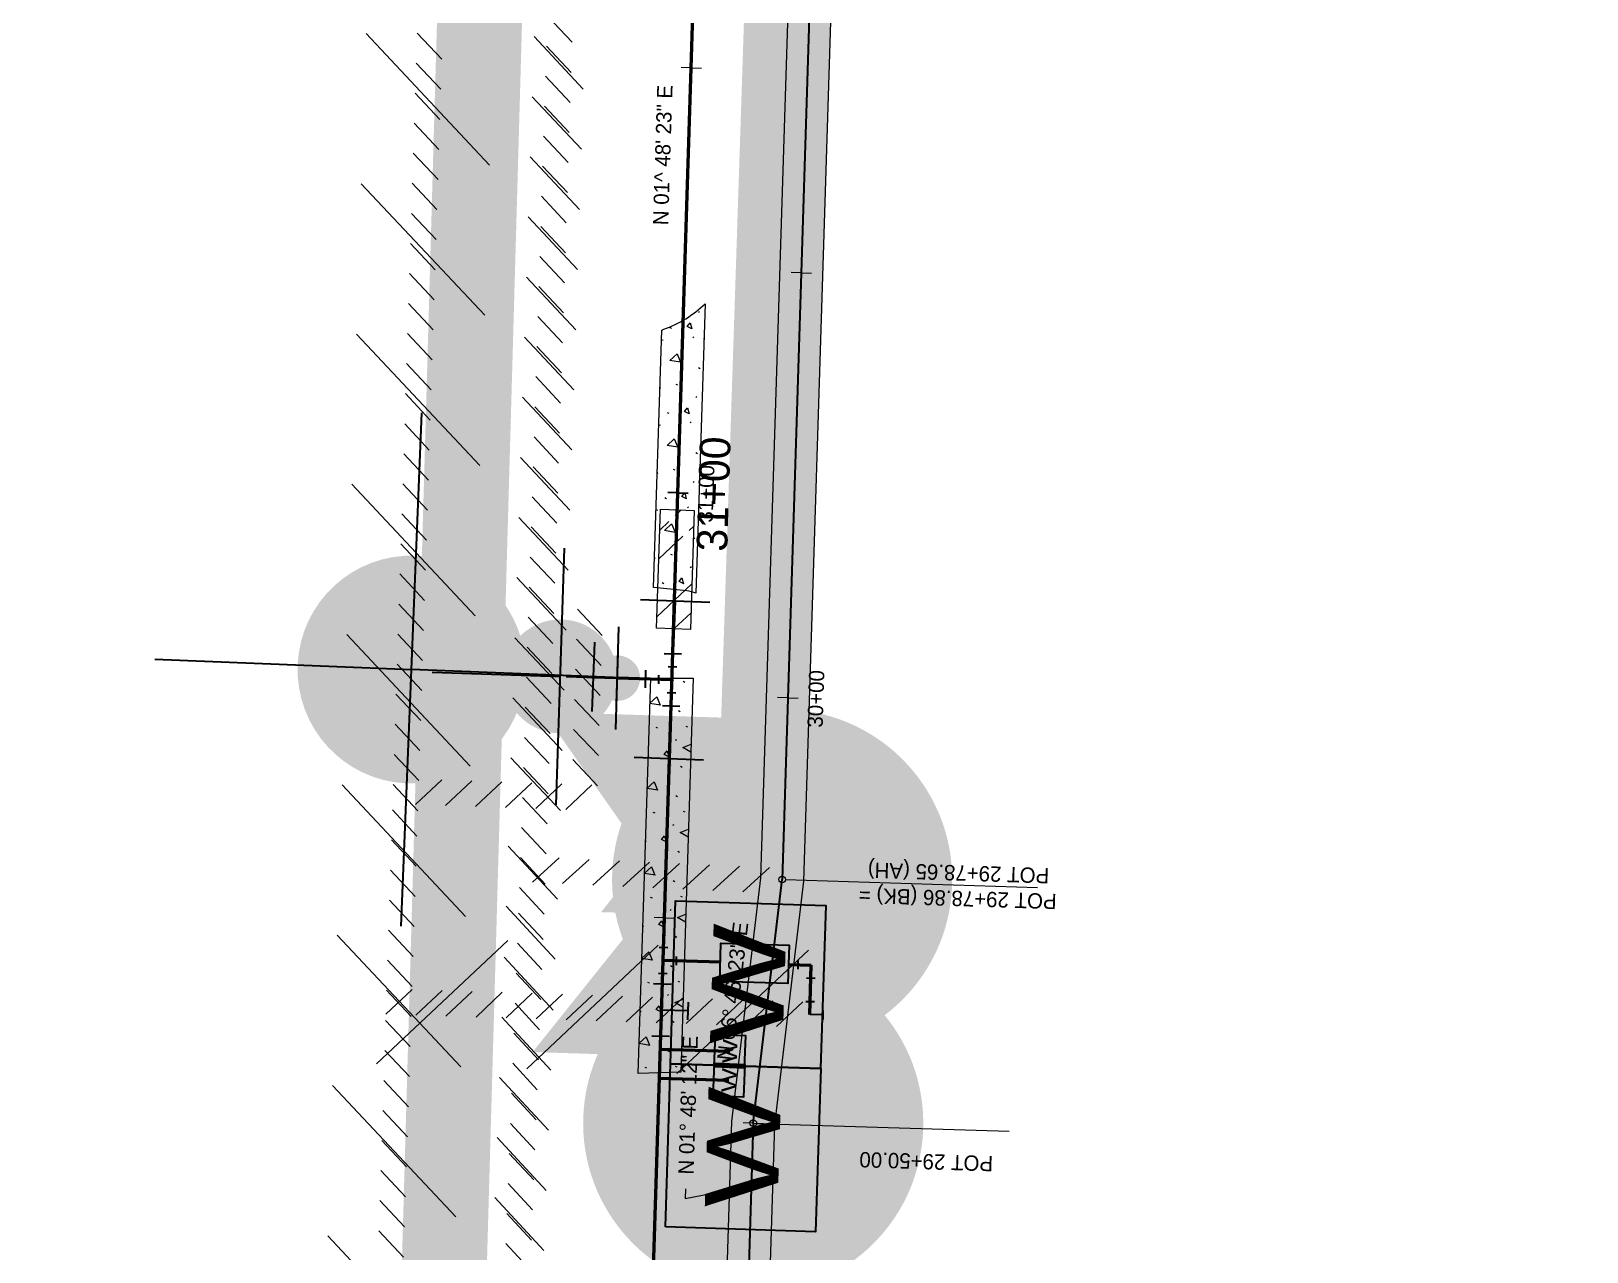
# Model space of a CAD drawing. Extents: x 2536931 to 2538613, y 7112513 to 7131087.
# Drawn here: x 2538331.3 to 2538514.2, y 7127868 to 7128011.5 of the extents above; entities that cross this region are included whole.
import ezdxf
from ezdxf.enums import TextEntityAlignment as Align

# ---------------------------------------------------------------- set-up
doc = ezdxf.new("R2010")
doc.units = 0
doc.header["$MEASUREMENT"] = 0
for name, color, linetype, lineweight in [('C-FIRE-HYDT-100SCALE', 7, 'Continuous', 30), ('C-FIRE-HYDT-200SCALE', 3, 'Continuous', 30), ('C-FIRE-HYDT-20SCALE', 30, 'Continuous', 30), ('C-FIRE-HYDT-40SCALE', 1, 'Continuous', 30), ('C-PIPE-CASING', 6, 'Continuous', 13), ('C-PVMT-CONC-REPAIR', 7, 'Continuous', 0), ('C-SSWR-MHOL', 6, 'Continuous', 30), ('C-SSWR-MHOL-200SCALE', 6, 'Continuous', 30), ('C-SSWR-MHOL-20SCALE', 6, 'Continuous', 30), ('C-SSWR-UGND', 1, 'Continuous', 30), ('C-SSWR-UGND-ABAN', 7, 'Continuous', 13), ('C-SSWR-UGND-ABAN-20-SCALE', 7, 'Continuous', 13), ('C-WATR-INST-100SCALE', 7, 'Continuous', 30), ('C-WATR-INST-200SCALE', 3, 'Continuous', 30), ('C-WATR-INST-20SCALE', 30, 'Continuous', 30), ('C-WATR-INST-40SCALE', 1, 'Continuous', 30), ('C-WATR-UGND', 4, 'Continuous', 53), ('C-WATR-UGND-ABANDON-100', 7, 'Continuous', 13), ('C-WATR-UGND-ABANDON-20', 7, 'Continuous', 13), ('CONCRETE REPAIR', 7, 'Continuous', 13), ('D_ALIGN_WL_20_SCALE', 7, 'Continuous', 30), ('D_ALIGN_WL_40_SCALE', 7, 'Continuous', 30), ('D_ALIGN_WL_POT_20_SCALE', 7, 'Continuous', 0), ('distance', 54, 'Continuous', 0)]:
    doc.layers.add(name, color=color, linetype=linetype, lineweight=lineweight)
doc.layers.add('C-WATR-UGND-OLD', color=56, linetype='Continuous', lineweight=53, plot=False)
doc.styles.add('L90', font='simplex.shx', dxfattribs={"height": 0.0075})
doc.styles.add('Outline', font='simplex.shx', dxfattribs={"height": 0.09})
doc.styles.add('Style-BRIDGE', font='BRIDGE.shx')

# ---------------------------------------------------------------- blocks, each defined once
blk = doc.blocks.new('WMP20SC new')
at = {"layer": 'C-WATR-INST-20SCALE', "lineweight": 30, "flags": 128}
blk.add_lwpolyline([(-1.92, 1.77), (1.92, 1.77), (1.92, -1.77), (-1.92, -1.77)], close=True, dxfattribs=at)
at = {"layer": 'C-WATR-INST-20SCALE', "color": 7, "linetype": 'Continuous', "lineweight": 30, "insert": (0, 0), "char_height": 1.71, "attachment_point": 5, "line_spacing_factor": 0.722892, "style": 'Outline'}
blk.add_mtext('\\FBRIDGE.shx;\\W1.315789x;W', dxfattribs=at)
blk = doc.blocks.new('FHP40SC')
at = {"layer": 'C-FIRE-HYDT-40SCALE'}
h = blk.add_hatch(color=256, dxfattribs=at)
edge = h.paths.add_edge_path()
edge.add_arc((0, 0), 2.68, 0.0002, 360.0002)
for p, q in [((0, 6.04), (0, 0)), ((-6.04, 0), (6.04, 0))]:
    blk.add_line(p, q, dxfattribs=at)
blk = doc.blocks.new('FHP40SC_1')
at = {"layer": 'C-FIRE-HYDT-20SCALE'}
h = blk.add_hatch(color=256, dxfattribs=at)
edge = h.paths.add_edge_path()
edge.add_arc((0, 0), 2.68, 0.0002, 360.0002)
for p, q in [((0, 6.04), (0, 0)), ((-6.04, 0), (6.04, 0))]:
    blk.add_line(p, q, dxfattribs=at)
blk = doc.blocks.new('TP20SC')
at = {"layer": 'C-WATR-INST-20SCALE'}
for p, q in [((-1.54, -0.51), (-1.54, 0.51)), ((-1.54, 0), (0, 0)), ((-0.51, 1.54), (0.51, 1.54)), ((0, 1.54), (0, 0)), ((1.54, 0), (0, 0)), ((1.54, 0.51), (1.54, -0.51))]:
    blk.add_line(p, q, dxfattribs=at)
blk = doc.blocks.new('TP20SC_1')
at = {"layer": 'C-WATR-INST-40SCALE'}
for p, q in [((-0.514, 1.543), (0.514, 1.543)), ((0, 1.543), (0, 0)), ((-1.543, -0.514), (-1.543, 0.514)), ((-1.543, 0), (0, 0)), ((1.543, 0), (0, 0)), ((1.543, 0.514), (1.543, -0.514))]:
    blk.add_line(p, q, dxfattribs=at)
blk = doc.blocks.new('WMP20SC new_1')
at = {"layer": 'C-WATR-INST-100SCALE', "flags": 128}
blk.add_lwpolyline([(-1.919, 1.767), (1.919, 1.767), (1.919, -1.767), (-1.919, -1.767)], close=True, dxfattribs=at)
at = {"layer": 'C-WATR-INST-100SCALE', "insert": (0, 0), "char_height": 1.71, "attachment_point": 5, "line_spacing_factor": 0.722892, "style": 'Outline'}
blk.add_mtext('\\FBRIDGE.shx;\\W1.315789x;W', dxfattribs=at)
blk = doc.blocks.new('FHP40SC_3')
at = {"layer": 'C-FIRE-HYDT-200SCALE'}
h = blk.add_hatch(color=256, dxfattribs=at)
edge = h.paths.add_edge_path()
edge.add_arc((0, 0), 2.679, 0.00017, 360.00017)
for p, q in [((0, 6.04), (0, 0)), ((-6.04, 0), (6.04, 0))]:
    blk.add_line(p, q, dxfattribs=at)
blk = doc.blocks.new('WVP40SC_1')
at = {"layer": 'C-WATR-INST-20SCALE', "extrusion": (0, 0, -1)}
blk.add_solid([(4, -3), (4, 3), (0, 0)], dxfattribs=at)
at = {"layer": 'C-WATR-INST-20SCALE'}
blk.add_solid([(0, 0), (4, -3), (4, 3)], dxfattribs=at)
blk = doc.blocks.new('WVP40SC')
at = {"layer": 'C-WATR-INST-40SCALE', "extrusion": (0, 0, -1)}
blk.add_solid([(4, -3), (4, 3), (0, 0)], dxfattribs=at)
at = {"layer": 'C-WATR-INST-40SCALE'}
blk.add_solid([(0, 0), (4, -3), (4, 3)], dxfattribs=at)
blk = doc.blocks.new('FHP40SC_2')
at = {"layer": 'C-FIRE-HYDT-200SCALE'}
h = blk.add_hatch(color=256, dxfattribs=at)
edge = h.paths.add_edge_path()
edge.add_arc((0, 0), 2.679, 0.0002, 360.0002)
for p, q in [((0, 6.04), (0, 0)), ((-6.04, 0), (6.04, 0))]:
    blk.add_line(p, q, dxfattribs=at)
blk = doc.blocks.new('*U112')
at = {"layer": 'C-WATR-INST-200SCALE'}
for p, q in [((6.73, 9.23), (-1.41, 9.31)), ((2.66, 9.27), (2.5, -9.27)), ((-6.66, 4.15), (-6.73, -3.99)), ((6.56, -9.31), (-1.57, -9.24))]:
    blk.add_line(p, q, dxfattribs=at)
blk = doc.blocks.new('*U111')
at = {"layer": 'C-WATR-INST-200SCALE'}
blk.add_line((-28.25, 0.9), (2.4, 0), dxfattribs=at)
at = {"layer": 'C-FIRE-HYDT-200SCALE', "xscale": 5, "yscale": 5, "zscale": 5.000000000000001, "rotation": 268.3181426825738}
blk.add_blockref('FHP40SC_2', (2.4, 0), dxfattribs=at)
at = {"layer": 'C-WATR-INST-200SCALE', "rotation": 178.827949876491}
blk.add_blockref('*U112', (-25.67, 0.85), dxfattribs=at)
blk = doc.blocks.new('WVP40SC_2')
at = {"layer": 'C-WATR-INST-200SCALE', "extrusion": (0, 0, -1)}
blk.add_solid([(4, -3), (4, 3), (0, 0)], dxfattribs=at)
at = {"layer": 'C-WATR-INST-200SCALE'}
blk.add_solid([(0, 0), (4, -3), (4, 3)], dxfattribs=at)
blk = doc.blocks.new('WVP40SC_3')
at = {"layer": 'C-WATR-UGND-OLD', "extrusion": (0, 0, -1)}
blk.add_solid([(4, -3), (4, 3), (0, 0)], dxfattribs=at)
at = {"layer": 'C-WATR-UGND-OLD'}
blk.add_solid([(0, 0), (4, -3), (4, 3)], dxfattribs=at)

msp = doc.modelspace()

# ---------------------------------------------------------------- hatches: boundary and pattern name
at = {"layer": 'C-PIPE-CASING'}
h = msp.add_hatch(dxfattribs=at)
h.set_pattern_fill('ANSI32', color=256, style=0)
h.set_pattern_definition([(223.194, (2538406.273, 7127953.869), (6.299, 15.79), [14.4, -1]), (223.194, (2538407.916, 7127952.1194), (6.299, 15.79), [14.4, -1])])
h.paths.add_polyline_path([(2538404.83, 7127941.31), (2538405.27, 7127955.3), (2538409.26, 7127955.18), (2538408.82, 7127941.18)])
at = {"layer": 'C-PVMT-CONC-REPAIR'}
h = msp.add_hatch(dxfattribs=at)
h.set_pattern_fill('CONCRT', color=256, style=0)
h.set_pattern_definition([(152.13552, (2538407.2695, 7127604.8517), (42.5826772, -21.080539), [0.51306, -66.8511]), (51.28488, (2538406.816, 7127605.0915), (-45.0663278, -57.8003704), [0.4588, -85.90722]), (-74.12813, (2538407.1029, 7127605.4495), (7.709349, -29.8524034), [0.62056, -113.27097]), (170.07865, (2538409.254, 7127607.4076), (8.640718, -0.2720623), [1.06752, -68.79251]), (41.75592, (2538408.2024, 7127607.5915), (-44.4454152, -38.080143), [0.94911, -70.62918]), (-66.2557, (2538408.91045, 7127608.2236), (40.40948296, -90.1013348), [0.86697, -119.40772]), (150.78118, (2538404.7215, 7127602.9848), (76.5246365, -41.8890157), [1.06754, -106.05862]), (22.73085, (2538403.7898, 7127603.506), (-17.5918923, -9.315989), [0.9594, -46.55559]), (-86.79521, (2538404.6747, 7127603.87665), (-0.3104563, -9.8601137), [0.87464, -98.15343]), (31.30373, (2538405.5571, 7127607.7709), (-44.1349588, -28.2200294), [0.13345, -72.11029]), (153.6623, (2538404.0136, 7127609.8926), (16.9709796, -10.4042383), [0.18222, -47.33276]), (153.6623, (2538411.1897, 7127606.7792), (16.9709796, -10.4042383), [0.18222, -47.33276]), (153.6623, (2538408.9918, 7127605.164), (16.9709796, -10.4042383), [0.18222, -47.33276]), (4.70656, (2538409.5947, 7127609.5457), (-78.0769181, -7.4115527), [0.16749, -86.84355]), (153.6623, (2538404.3009, 7127605.4968), (16.9709796, -10.4042383), [0.18222, -47.33276]), (153.6623, (2538408.1452, 7127602.3772), (16.9709796, -10.4042383), [0.18222, -47.33276]), (152.13552, (2538410.0879, 7127602.3531), (42.5826772, -21.080539), [0.51306, -66.8511]), (51.28488, (2538409.6343, 7127602.5929), (-45.0663278, -57.8003704), [0.4588, -85.90722]), (-74.12813, (2538409.9213, 7127602.9509), (7.709349, -29.8524034), [0.62056, -113.27097]), (152.13552, (2538406.099, 7127609.6974), (42.5826772, -21.080539), [0.51306, -66.8511]), (51.28488, (2538405.6454, 7127609.9372), (-45.0663278, -57.8003704), [0.4588, -85.90722]), (-74.12813, (2538405.9324, 7127610.29516), (7.709349, -29.8524034), [0.62056, -113.27097]), (31.30373, (2538402.4428, 7127602.242), (-44.1349588, -28.2200294), [0.13345, -72.11029]), (31.30373, (2538402.6772, 7127611.0269), (-44.1349588, -28.2200294), [0.13345, -72.11029])])
h.paths.add_polyline_path([(2538410.33, 7127538.24), (2538399.15, 7127183.26), (2538401.65, 7127183.18), (2538401.02, 7127163.19), (2538391.03, 7127163.51), (2538391.66, 7127183.5), (2538394.16, 7127183.42), (2538405.33, 7127538.4), (2538412.57, 7127768.18), (2538411.01, 7127798.14), (2538413.69, 7127883.31), (2538417.1, 7127911.97), (2538426.52, 7128211.16), (2538423.96, 7128211.25), (2538424.65, 7128231.24), (2538434.64, 7128230.9), (2538433.95, 7128210.91), (2538431.51, 7128210.99), (2538422.09, 7127911.6), (2538418.68, 7127882.94), (2538416.01, 7127798.19), (2538417.57, 7127768.23)])
at = {"layer": 'C-SSWR-MHOL'}
h = msp.add_hatch(color=256, dxfattribs=at)
edge = h.paths.add_edge_path()
edge.add_arc((2538419.59, 7127911.78), 4, 87.5172, 447.5172)
h = msp.add_hatch(color=256, dxfattribs=at)
edge = h.paths.add_edge_path()
edge.add_arc((2538416.19, 7127883.13), 4, 87.5172, 447.5172)
at = {"layer": 'C-SSWR-MHOL-200SCALE'}
h = msp.add_hatch(color=256, dxfattribs=at)
edge = h.paths.add_edge_path()
edge.add_arc((2538419.59, 7127911.78), 20, 87.5172, 447.5172)
h = msp.add_hatch(color=256, dxfattribs=at)
edge = h.paths.add_edge_path()
edge.add_arc((2538416.19, 7127883.13), 20, 87.5172, 447.5172)
at = {"layer": 'C-SSWR-MHOL-20SCALE'}
h = msp.add_hatch(color=256, dxfattribs=at)
edge = h.paths.add_edge_path()
edge.add_arc((2538419.59, 7127911.78), 2, 87.5172, 447.5172)
h = msp.add_hatch(color=256, dxfattribs=at)
edge = h.paths.add_edge_path()
edge.add_arc((2538416.19, 7127883.13), 2, 87.5172, 447.5172)
at = {"layer": 'CONCRETE REPAIR', "linetype": 'Continuous', "lineweight": 0}
h = msp.add_hatch(dxfattribs=at)
h.set_pattern_fill('CONCR2', color=256, style=0)
h.set_pattern_definition([(152.38, (2538414.4221, 7127969.2055), (18.052158, -10.574277), [0.61556, -91.2449]), (51.259, (2538413.87666, 7127969.4909), (-47.809684, -58.522069), [0.55305, -137.0636]), (-74.778, (2538414.2228, 7127969.9222), (-0.3152, -9.99503), [0.744, -30.6316]), (170.4465, (2538416.8034, 7127972.2725), (63.97058, -12.022394), [1.2809, -72.9022]), (42.245, (2538415.5403, 7127972.48504), (-9.498895, -9.705408), [1.1455, -113.9125]), (-67.132, (2538416.3883, 7127973.255), (8.8685, -10.28465), [1.0448, -20.9648]), (149.64, (2538411.364, 7127966.9653), (8.8685, -10.28465), [1.281, -19.6402]), (21.719, (2538410.2589, 7127967.6127), (-27.86626, -9.12616), [1.1313, -48.9746]), (-87.0315, (2538411.30985, 7127968.0313), (6.03158, -100.239932), [1.0453, -109.3378]), (31.3385, (2538412.3672, 7127972.7088), (-28.18147, -19.12119), [0.1601, -54.7088]), (154.668, (2538410.5153, 7127975.2546), (27.23584, -10.8639), [0.2189, -49.887]), (154.668, (2538419.1263, 7127971.5181), (27.23584, -10.8639), [0.2187, -49.8872]), (154.668, (2538416.4889, 7127969.58), (27.23584, -10.8639), [0.2189, -49.887]), (4.405, (2538414.5667, 7127974.8848), (9.183684, -0.289623), [0.201, -92.2241]), (154.668, (2538410.8597, 7127969.9797), (27.23584, -10.8639), [0.2187, -49.8872]), (154.668, (2538415.4727, 7127966.2362), (27.23584, -10.8639), [0.2188, -49.8871]), (152.38, (2538417.804, 7127966.2069), (18.05216, -10.574277), [0.6157, -91.2448]), (51.259, (2538417.2585, 7127966.4923), (-47.809684, -58.522069), [0.55327, -137.06337]), (-74.778, (2538417.6047, 7127966.924), (-0.3152, -9.99503), [0.7441, -30.6314]), (152.38, (2538413.0177, 7127975.0204), (18.052158, -10.574277), [0.61556, -91.2449]), (51.259, (2538412.47225, 7127975.3058), (-47.809684, -58.522069), [0.55305, -137.0636]), (-74.778, (2538412.8183, 7127975.7371), (-0.3152, -9.99503), [0.744, -30.6316]), (31.3385, (2538418.5855, 7127968.1555), (-28.18147, -19.12119), [0.1601, -54.7088]), (32.418, (2538418.2418, 7127975.1793), (-28.181474, -19.121192), [0.16024, -88.7393])])
h.paths.add_polyline_path([(2538410.53, 7127979.47), (2538409.46, 7127945.45, 0.044979), (2538408.4, 7127945.73), (2538404.48, 7127946.1), (2538405.43, 7127976.38), (2538405.66, 7127976.48, 0.108493), (2538410.53, 7127979.48)])
h = msp.add_hatch(dxfattribs=at)
h.set_pattern_fill('CONCR2', color=256, style=0)
h.set_pattern_definition([(152.3802, (2538412.0511, 7127928.882), (18.052158, -10.574277), [0.61556, -91.2449]), (51.259, (2538411.5057, 7127929.1674), (-47.809684, -58.522069), [0.55305, -137.0636]), (-74.778, (2538411.8518, 7127929.5988), (-0.31521, -9.99503), [0.744, -30.6316]), (170.4465, (2538414.4325, 7127931.949), (63.97058, -12.022394), [1.2809, -72.9022]), (42.245, (2538413.16935, 7127932.1616), (-9.498895, -9.705408), [1.1455, -113.9125]), (-67.132, (2538414.0173, 7127932.9317), (8.86847, -10.28465), [1.0448, -20.9648]), (149.64, (2538408.9932, 7127926.642), (8.86847, -10.28465), [1.281, -19.6402]), (21.719, (2538407.888, 7127927.2892), (-27.86626, -9.12616), [1.1313, -48.9746]), (-87.0315, (2538408.9389, 7127927.70785), (6.03158, -100.239932), [1.0453, -109.3378]), (31.3385, (2538409.9963, 7127932.3853), (-28.181474, -19.12119), [0.1601, -54.7088]), (154.6683, (2538408.1444, 7127934.9312), (27.23584, -10.8639), [0.2189, -49.887]), (154.6683, (2538416.7554, 7127931.1946), (27.23584, -10.8639), [0.2187, -49.8872]), (154.6683, (2538414.118, 7127929.2566), (27.23584, -10.8639), [0.2189, -49.887]), (4.405, (2538412.1957, 7127934.5613), (9.183684, -0.289623), [0.201, -92.2241]), (154.6683, (2538408.4888, 7127929.6562), (27.23584, -10.8639), [0.2187, -49.8872]), (154.6683, (2538413.1018, 7127925.9127), (27.23584, -10.8639), [0.2188, -49.8871]), (152.3802, (2538415.433, 7127925.8834), (18.052158, -10.574277), [0.6157, -91.24476]), (51.259, (2538414.8875, 7127926.16885), (-47.809684, -58.522069), [0.55327, -137.06337]), (-74.778, (2538415.2338, 7127926.6004), (-0.3152, -9.99503), [0.7441, -30.6314]), (152.3802, (2538410.6467, 7127934.6969), (18.052158, -10.574277), [0.61556, -91.2449]), (51.259, (2538410.1013, 7127934.9823), (-47.809684, -58.522069), [0.55305, -137.0636]), (-74.778, (2538410.4474, 7127935.4137), (-0.31521, -9.99503), [0.744, -30.6316]), (31.3385, (2538416.2146, 7127927.832), (-28.181474, -19.12119), [0.1601, -54.7088]), (32.4179, (2538415.8708, 7127934.8558), (-28.181474, -19.121192), [0.16024, -88.7393])])
h.paths.add_polyline_path([(2538402.67, 7127888.99), (2538404.14, 7127935.44), (2538409.14, 7127935.46), (2538407.68, 7127889.13)])

# ---------------------------------------------------------------- linework, layer by layer
at = {"layer": 'C-PIPE-CASING', "linetype": 'Continuous', "lineweight": 13, "flags": 128}
msp.add_lwpolyline([(2538404.83, 7127941.31), (2538405.27, 7127955.3), (2538409.26, 7127955.18), (2538408.82, 7127941.18)], close=True, dxfattribs=at)
at = {"layer": 'C-PVMT-CONC-REPAIR', "color": 7, "lineweight": 13, "flags": 128}
msp.add_lwpolyline([(2538410.33, 7127538.24), (2538399.15, 7127183.26), (2538401.65, 7127183.18), (2538401.02, 7127163.19), (2538391.03, 7127163.51), (2538391.66, 7127183.5), (2538394.16, 7127183.42), (2538405.33, 7127538.4), (2538412.57, 7127768.18), (2538411.01, 7127798.14), (2538413.69, 7127883.31), (2538417.1, 7127911.97), (2538426.52, 7128211.16), (2538423.96, 7128211.25), (2538424.65, 7128231.24), (2538434.64, 7128230.9), (2538433.95, 7128210.91), (2538431.51, 7128210.99), (2538422.09, 7127911.6), (2538418.68, 7127882.94), (2538416.01, 7127798.19), (2538417.57, 7127768.23)], close=True, dxfattribs=at)
at = {"layer": 'C-SSWR-UGND'}
for p, q in [((2538430.74, 7128266.02), (2538419.59, 7127911.78)), ((2538416.19, 7127883.13), (2538419.59, 7127911.78)), ((2538416.19, 7127883.13), (2538414.46, 7127828.23))]:
    msp.add_line(p, q, dxfattribs=at)
at = {"layer": 'C-SSWR-UGND-ABAN', "linetype": 'Continuous'}
for p, q in [((2538390.41, 7128010.88), (2538396.21, 7128004.69)), ((2538390.18, 7128003.81), (2538395.99, 7127997.63)), ((2538389.96, 7127996.75), (2538395.76, 7127990.56)), ((2538389.73, 7127989.68), (2538395.54, 7127983.49)), ((2538389.51, 7127982.61), (2538395.31, 7127976.42)), ((2538389.28, 7127975.54), (2538395.09, 7127969.36)), ((2538389.06, 7127968.48), (2538394.86, 7127962.29)), ((2538388.83, 7127961.41), (2538394.64, 7127955.22)), ((2538388.61, 7127954.34), (2538394.41, 7127948.15)), ((2538388.38, 7127947.27), (2538394.19, 7127941.09)), ((2538388.15, 7127940.21), (2538393.96, 7127934.02)), ((2538387.93, 7127933.14), (2538393.73, 7127926.95)), ((2538387.7, 7127926.07), (2538393.51, 7127919.88)), ((2538387.39, 7127915.71), (2538393.16, 7127909.48)), ((2538387.12, 7127908.64), (2538392.88, 7127902.41)), ((2538386.89, 7127902.64), (2538392.65, 7127896.42)), ((2538386.62, 7127895.58), (2538392.38, 7127889.35)), ((2538386.34, 7127888.51), (2538392.11, 7127882.29)), ((2538386.07, 7127881.45), (2538391.84, 7127875.22)), ((2538385.8, 7127874.38), (2538391.57, 7127868.15))]:
    msp.add_line(p, q, dxfattribs=at)
at = {"layer": 'C-SSWR-UGND-ABAN-20-SCALE', "linetype": 'Continuous'}
for p, q in [((2538391.99, 7128013.3), (2538394.89, 7128010.21)), ((2538391.87, 7128009.77), (2538394.78, 7128006.67)), ((2538391.76, 7128006.23), (2538394.66, 7128003.14)), ((2538391.65, 7128002.7), (2538394.55, 7127999.61)), ((2538391.54, 7127999.17), (2538394.44, 7127996.07)), ((2538391.42, 7127995.63), (2538394.33, 7127992.54)), ((2538391.31, 7127992.1), (2538394.21, 7127989)), ((2538391.2, 7127988.56), (2538394.1, 7127985.47)), ((2538391.08, 7127985.03), (2538393.99, 7127981.94)), ((2538390.97, 7127981.5), (2538393.87, 7127978.4)), ((2538390.86, 7127977.96), (2538393.76, 7127974.87)), ((2538390.75, 7127974.43), (2538393.65, 7127971.34)), ((2538390.63, 7127970.9), (2538393.54, 7127967.8)), ((2538390.52, 7127967.36), (2538393.42, 7127964.27)), ((2538390.41, 7127963.83), (2538393.31, 7127960.73)), ((2538390.3, 7127960.29), (2538393.2, 7127957.2)), ((2538390.18, 7127956.76), (2538393.09, 7127953.67)), ((2538390.07, 7127953.23), (2538392.97, 7127950.13)), ((2538389.96, 7127949.69), (2538392.86, 7127946.6)), ((2538389.84, 7127946.16), (2538392.75, 7127943.07)), ((2538389.73, 7127942.63), (2538392.63, 7127939.53)), ((2538389.62, 7127939.09), (2538392.52, 7127936)), ((2538389.51, 7127935.56), (2538392.41, 7127932.46)), ((2538389.39, 7127932.03), (2538392.3, 7127928.93)), ((2538389.28, 7127928.49), (2538392.18, 7127925.4)), ((2538389.17, 7127924.96), (2538392.07, 7127921.86)), ((2538389.06, 7127921.42), (2538391.96, 7127918.33)), ((2538388.94, 7127917.89), (2538391.85, 7127914.8)), ((2538388.84, 7127914.37), (2538391.72, 7127911.25)), ((2538393.38, 7127914.31), (2538390.25, 7127911.45)), ((2538396.91, 7127914.15), (2538393.78, 7127911.29)), ((2538400.45, 7127913.99), (2538397.31, 7127911.13)), ((2538403.98, 7127913.83), (2538400.84, 7127910.97)), ((2538407.51, 7127913.66), (2538404.38, 7127910.8)), ((2538411.04, 7127913.5), (2538407.91, 7127910.64)), ((2538414.57, 7127913.34), (2538411.44, 7127910.48)), ((2538418.11, 7127913.18), (2538414.97, 7127910.32)), ((2538388.7, 7127910.83), (2538391.59, 7127907.72)), ((2538388.59, 7127907.83), (2538391.47, 7127904.72)), ((2538388.45, 7127904.3), (2538391.34, 7127901.19)), ((2538388.32, 7127900.77), (2538391.2, 7127897.66)), ((2538388.18, 7127897.24), (2538391.06, 7127894.12)), ((2538388.04, 7127893.7), (2538390.93, 7127890.59)), ((2538387.91, 7127890.17), (2538390.79, 7127887.06)), ((2538387.77, 7127886.64), (2538390.66, 7127883.52)), ((2538387.64, 7127883.1), (2538390.52, 7127879.99)), ((2538387.5, 7127879.57), (2538390.38, 7127876.46)), ((2538387.37, 7127876.04), (2538390.25, 7127872.93)), ((2538387.23, 7127872.51), (2538390.11, 7127869.39)), ((2538387.09, 7127868.97), (2538389.98, 7127865.86))]:
    msp.add_line(p, q, dxfattribs=at)
at = {"layer": 'C-WATR-INST-20SCALE'}
for p, q in [((2538421.46, 7127901.25), (2538421.49, 7127902.28)), ((2538421.47, 7127901.76), (2538423.01, 7127901.71)), ((2538422.97, 7127900.17), (2538423.01, 7127901.71)), ((2538423.48, 7127900.15), (2538422.45, 7127900.19)), ((2538422.37, 7127897.45), (2538423.39, 7127897.42)), ((2538422.88, 7127897.44), (2538422.83, 7127895.9)), ((2538424.37, 7127895.85), (2538422.83, 7127895.9)), ((2538424.39, 7127896.36), (2538424.36, 7127895.33))]:
    msp.add_line(p, q, dxfattribs=at)
at = {"layer": 'C-WATR-UGND'}
for p, q in [((2538368.71, 7126732.77), (2538423.09, 7128457.03)), ((2538406.63, 7127935.25), (2538400.21, 7127935.45)), ((2538412.33, 7127902.05), (2538405.59, 7127902.26)), ((2538420.33, 7127901.8), (2538423.01, 7127901.71)), ((2538422.83, 7127895.9), (2538423.01, 7127901.71)), ((2538405.27, 7127891.84), (2538413.45, 7127891.58)), ((2538405.16, 7127888.43), (2538413.34, 7127888.18))]:
    msp.add_line(p, q, dxfattribs=at)
at = {"layer": 'C-WATR-UGND', "lineweight": 30, "flags": 128}
msp.add_lwpolyline([(2538412.26, 7127899.8), (2538412.4, 7127904.3), (2538420.4, 7127904.05), (2538420.26, 7127899.55)], close=True, dxfattribs=at)
at = {"layer": 'C-WATR-UGND-ABANDON-100'}
for p, q in [((2538370.66, 7128011.25), (2538385.17, 7127995.78)), ((2538370.09, 7127993.58), (2538384.61, 7127978.11)), ((2538369.53, 7127975.91), (2538384.05, 7127960.44)), ((2538368.97, 7127958.25), (2538383.48, 7127942.77)), ((2538368.4, 7127940.58), (2538382.92, 7127925.11)), ((2538367.84, 7127922.91), (2538382.36, 7127907.44)), ((2538367.28, 7127905.24), (2538381.79, 7127889.77)), ((2538371.88, 7127890.09), (2538387.35, 7127904.6)), ((2538389.55, 7127889.52), (2538405.02, 7127904.04)), ((2538407.22, 7127888.96), (2538422.69, 7127903.47)), ((2538366.71, 7127887.57), (2538381.23, 7127872.1)), ((2538366.15, 7127869.9), (2538380.67, 7127854.43))]:
    msp.add_line(p, q, dxfattribs=at)
at = {"layer": 'C-WATR-UGND-ABANDON-20', "linetype": 'Continuous'}
for p, q in [((2538376.66, 7128011.3), (2538379.57, 7128008.21)), ((2538376.55, 7128007.77), (2538379.45, 7128004.68)), ((2538376.44, 7128004.24), (2538379.34, 7128001.14)), ((2538376.32, 7128000.7), (2538379.23, 7127997.61)), ((2538376.21, 7127997.17), (2538379.12, 7127994.07)), ((2538376.1, 7127993.63), (2538379, 7127990.54)), ((2538375.99, 7127990.1), (2538378.89, 7127987.01)), ((2538375.87, 7127986.57), (2538378.78, 7127983.47)), ((2538375.76, 7127983.03), (2538378.66, 7127979.94)), ((2538375.65, 7127979.5), (2538378.55, 7127976.41)), ((2538375.54, 7127975.97), (2538378.44, 7127972.87)), ((2538375.42, 7127972.43), (2538378.33, 7127969.34)), ((2538375.31, 7127968.9), (2538378.21, 7127965.8)), ((2538375.2, 7127965.36), (2538378.1, 7127962.27)), ((2538375.09, 7127961.83), (2538377.99, 7127958.74)), ((2538374.97, 7127958.3), (2538377.88, 7127955.2)), ((2538374.86, 7127954.76), (2538377.76, 7127951.67)), ((2538374.75, 7127951.23), (2538377.65, 7127948.14)), ((2538374.63, 7127947.7), (2538377.54, 7127944.6)), ((2538374.52, 7127944.16), (2538377.42, 7127941.07)), ((2538398.42, 7127940.47), (2538395.52, 7127943.56)), ((2538374.41, 7127940.63), (2538377.31, 7127937.53)), ((2538398.31, 7127936.94), (2538395.41, 7127940.03)), ((2538374.3, 7127937.09), (2538377.2, 7127934)), ((2538398.2, 7127933.4), (2538395.3, 7127936.5)), ((2538374.18, 7127933.56), (2538377.09, 7127930.47)), ((2538398.09, 7127929.87), (2538395.18, 7127932.96)), ((2538374.07, 7127930.03), (2538376.97, 7127926.93)), ((2538397.98, 7127926.34), (2538395.07, 7127929.43)), ((2538373.96, 7127926.49), (2538376.86, 7127923.4)), ((2538397.86, 7127922.8), (2538394.96, 7127925.9)), ((2538373.85, 7127922.96), (2538376.75, 7127919.87)), ((2538376.47, 7127920.58), (2538379.56, 7127923.48)), ((2538380, 7127920.47), (2538383.1, 7127923.37)), ((2538383.54, 7127920.36), (2538386.63, 7127923.26)), ((2538387.07, 7127920.24), (2538390.17, 7127923.15)), ((2538390.61, 7127920.13), (2538393.7, 7127923.03)), ((2538394.14, 7127920.02), (2538397.23, 7127922.92)), ((2538373.75, 7127919.96), (2538376.65, 7127916.87)), ((2538373.64, 7127916.43), (2538376.54, 7127913.33)), ((2538373.53, 7127912.89), (2538376.43, 7127909.8)), ((2538373.41, 7127909.36), (2538376.32, 7127906.27)), ((2538373.3, 7127905.83), (2538376.2, 7127902.73)), ((2538373.19, 7127902.29), (2538376.09, 7127899.2)), ((2538372.98, 7127895.95), (2538376.08, 7127898.86)), ((2538373.07, 7127898.76), (2538375.98, 7127895.66)), ((2538376.52, 7127895.84), (2538379.61, 7127898.74)), ((2538380.05, 7127895.73), (2538383.15, 7127898.63)), ((2538383.59, 7127895.61), (2538386.68, 7127898.52)), ((2538387.12, 7127895.5), (2538390.21, 7127898.4)), ((2538390.65, 7127895.39), (2538393.75, 7127898.29)), ((2538394.19, 7127895.28), (2538397.28, 7127898.18)), ((2538397.72, 7127895.16), (2538400.82, 7127898.07)), ((2538401.25, 7127895.05), (2538404.35, 7127897.95)), ((2538404.79, 7127894.94), (2538407.88, 7127897.84)), ((2538408.32, 7127894.83), (2538411.42, 7127897.73)), ((2538411.86, 7127894.71), (2538414.95, 7127897.62)), ((2538415.39, 7127894.6), (2538418.48, 7127897.5)), ((2538418.92, 7127894.49), (2538422.02, 7127897.39)), ((2538372.96, 7127895.22), (2538375.86, 7127892.13)), ((2538372.85, 7127891.69), (2538375.75, 7127888.6)), ((2538372.74, 7127888.16), (2538375.64, 7127885.06)), ((2538372.62, 7127884.62), (2538375.53, 7127881.53)), ((2538372.51, 7127881.09), (2538375.41, 7127878)), ((2538372.4, 7127877.56), (2538375.3, 7127874.46)), ((2538372.29, 7127874.02), (2538375.19, 7127870.93)), ((2538372.17, 7127870.49), (2538375.08, 7127867.39))]:
    msp.add_line(p, q, dxfattribs=at)
at = {"layer": 'CONCRETE REPAIR', "linetype": 'Continuous', "flags": 128}
msp.add_lwpolyline([(2538410.53, 7127979.47), (2538409.46, 7127945.45, 0.044979), (2538408.4, 7127945.73), (2538404.48, 7127946.1), (2538405.43, 7127976.38), (2538405.66, 7127976.48, 0.108493), (2538410.53, 7127979.48)], format="xyb", close=True, dxfattribs=at)
msp.add_lwpolyline([(2538402.67, 7127888.99), (2538404.14, 7127935.44), (2538409.14, 7127935.46), (2538407.68, 7127889.13)], close=True, dxfattribs=at)
at = {"layer": 'D_ALIGN_WL_20_SCALE', "color": 6, "lineweight": 13}
for p, q in [((2538408.9, 7128007.21), (2538407.71, 7128007.25)), ((2538408.9, 7128007.21), (2538410.1, 7128007.17)), ((2538407.33, 7127957.23), (2538406.13, 7127957.27)), ((2538407.33, 7127957.23), (2538408.53, 7127957.2)), ((2538405.75, 7127907.26), (2538404.55, 7127907.3)), ((2538405.75, 7127907.26), (2538406.95, 7127907.22))]:
    msp.add_line(p, q, dxfattribs=at)
at = {"layer": 'D_ALIGN_WL_20_SCALE', "color": 2, "lineweight": 13}
for p, q in [((2538421.84, 7127983.1), (2538420.64, 7127983.14)), ((2538421.84, 7127983.1), (2538423.04, 7127983.06)), ((2538420.26, 7127933.13), (2538419.06, 7127933.16)), ((2538420.26, 7127933.13), (2538421.46, 7127933.09)), ((2538416.19, 7127883.13), (2538414.99, 7127883.16)), ((2538416.19, 7127883.13), (2538417.39, 7127883.09)), ((2538408.17, 7127874.27), (2538415.96, 7127875.77)), ((2538408.21, 7127875.4), (2538408.17, 7127874.27))]:
    msp.add_line(p, q, dxfattribs=at)
at = {"layer": 'D_ALIGN_WL_40_SCALE', "color": 6}
for q in [(2538406.13, 7127957.27), (2538408.53, 7127957.2)]:
    msp.add_line((2538407.33, 7127957.23), q, dxfattribs=at)
at = {"layer": 'D_ALIGN_WL_POT_20_SCALE', "color": 2, "lineweight": 13}
for p, q in [((2538419.99, 7127911.77), (2538449.61, 7127910.84)), ((2538416.59, 7127883.11), (2538446.27, 7127882.18))]:
    msp.add_line(p, q, dxfattribs=at)
for centre in [(2538419.59, 7127911.78), (2538416.19, 7127883.13)]:
    msp.add_circle(centre, 0.4, dxfattribs=at)
at = {"layer": 'distance', "color": 7, "linetype": 'Continuous', "lineweight": 0, "const_width": 10}
for points in [[(2538509.23, 7129167.85), (2538386.36, 7128095.99), (2538358.75, 7127119.82), (2538359.33, 7126636.89), (2538336.27, 7125875.85)], [(2538350.05, 7125872.84), (2538429.93, 7128312.9), (2538436.68, 7128453.75), (2538506.78, 7129126.31)]]:
    msp.add_lwpolyline(points, dxfattribs=at)

# ---------------------------------------------------------------- block references
at = {"layer": 'C-FIRE-HYDT-100SCALE', "xscale": 2.5, "yscale": 2.5, "zscale": 2.5, "rotation": 88.19311564985298}
msp.add_blockref('FHP40SC_3', (2538393.51, 7127935.66), dxfattribs=at)
at = {"layer": 'C-FIRE-HYDT-200SCALE', "rotation": 179.3999553757785}
msp.add_blockref('*U111', (2538378.4, 7127936.44), dxfattribs=at)
at = {"layer": 'C-FIRE-HYDT-20SCALE', "xscale": 0.4999999999999999, "yscale": 0.5, "zscale": 0.5, "rotation": 88.17507456812496}
msp.add_blockref('FHP40SC_1', (2538400.21, 7127935.45), dxfattribs=at)
at = {"layer": 'C-FIRE-HYDT-40SCALE', "rotation": 88.17507456812496}
msp.add_blockref('FHP40SC', (2538400.21, 7127935.45), dxfattribs=at)
at = {"layer": 'C-WATR-INST-100SCALE'}
for name, p, xscale, yscale, zscale, rotation in [('WVP40SC_3', (2538406.08, 7127917.72), 2.5, 2.5, 2.5, 268.343954216411), ('WMP20SC new_1', (2538415.59, 7127899.41), 5, 5, 5, 88.19367748134945), ('WMP20SC new_1', (2538414.99, 7127880.24), 5, 5, 5, 88.19367748134945)]:
    msp.add_blockref(name, p, dxfattribs=dict(at, xscale=xscale, yscale=yscale, zscale=zscale, rotation=rotation))
at = {"layer": 'C-WATR-INST-200SCALE', "xscale": 5.000000000000001, "yscale": 5.000000000000001, "zscale": 5.000000000000001, "rotation": 88.19367624997378}
msp.add_blockref('WVP40SC_2', (2538405.87, 7127911.01), dxfattribs=at)
at = {"layer": 'C-WATR-INST-20SCALE'}
for p, rotation in [((2538406.63, 7127935.25), 88.19367773233083), ((2538405.59, 7127902.26), 268.1936777323308)]:
    msp.add_blockref('TP20SC', p, dxfattribs=dict(at, rotation=rotation))
for p, xscale, yscale, zscale, rotation in [((2538406.32, 7127925.25), 0.5000000000000001, 0.5000000000000001, 0.5000000000000001, 88.19367624997378), ((2538409.37, 7127902.14), 0.4999999999999999, 0.5, 0.5, 178.1750745681249)]:
    msp.add_blockref('WVP40SC_1', p, dxfattribs=dict(at, xscale=xscale, yscale=yscale, zscale=zscale, rotation=rotation))
at = {"layer": 'C-WATR-INST-20SCALE', "lineweight": 30, "rotation": 87.62539200708026}
for p in [(2538413.45, 7127891.58), (2538413.34, 7127888.18)]:
    msp.add_blockref('WMP20SC new', p, dxfattribs=at)
at = {"layer": 'C-WATR-INST-40SCALE', "xscale": 2.000000000226625, "yscale": 2.000000000226625, "zscale": 2.000000000226625}
for p, rotation in [((2538406.63, 7127935.25), 88.19367773233083), ((2538405.41, 7127896.42), 268.1936777323308)]:
    msp.add_blockref('TP20SC_1', p, dxfattribs=dict(at, rotation=rotation))
at = {"layer": 'C-WATR-INST-40SCALE'}
for p, rotation in [((2538406.32, 7127925.25), 88.19367624997378), ((2538413, 7127896.19), 178.1883650288909)]:
    msp.add_blockref('WVP40SC', p, dxfattribs=dict(at, rotation=rotation))

# ---------------------------------------------------------------- texts
at = {"layer": 'D_ALIGN_WL_20_SCALE', "color": 2, "lineweight": 13, "style": 'Style-BRIDGE'}
for s, rotation, p in [('30+00', 88.1966, (2538422.66, 7127933.05)), ('N 06%%d 46\' 23" E', 83.2565, (2538412.88, 7127898.76)), ('N 01%%d 48\' 12" E', 88.1966, (2538407.63, 7127885.28))]:
    msp.add_text(s, height=1.8, rotation=rotation, dxfattribs=at).set_placement(p, align=Align.TOP_CENTER)
at = {"layer": 'D_ALIGN_WL_20_SCALE', "color": 6, "lineweight": 13, "char_height": 1.8, "attachment_point": 2, "rotation": 88.1937, "line_spacing_factor": 0.722892, "style": 'L90'}
for s, insert in [('\\FBRIDGE.shx;N 01^  48\' 23" E', (2538404.65, 7127996.98)), ('\\FBRIDGE.shx;31+00', (2538409.73, 7127957.16))]:
    msp.add_mtext(s, dxfattribs=dict(at, insert=insert))
at = {"layer": 'D_ALIGN_WL_40_SCALE', "color": 6, "insert": (2538409.73, 7127957.16), "char_height": 3.6, "attachment_point": 2, "rotation": 88.1937, "line_spacing_factor": 0.722892, "style": 'L90'}
msp.add_mtext('\\FBRIDGE.shx;31+00', dxfattribs=at)
at = {"layer": 'D_ALIGN_WL_POT_20_SCALE', "color": 2, "lineweight": 13, "style": 'Style-BRIDGE'}
msp.add_text('POT 29+50.00', height=1.8, rotation=178.1966, dxfattribs=at).set_placement((2538436.51, 7127877.71), align=Align.TOP_CENTER)
at = {"layer": 'D_ALIGN_WL_POT_20_SCALE', "color": 2, "lineweight": 13, "insert": (2538440.21, 7127908.65), "char_height": 1.8, "attachment_point": 2, "rotation": 178.1966, "style": 'Style-BRIDGE'}
msp.add_mtext('POT 29+78.86 (BK) =\\PPOT 29+78.65 (AH)', dxfattribs=at)

doc.saveas('drawing.dxf')
